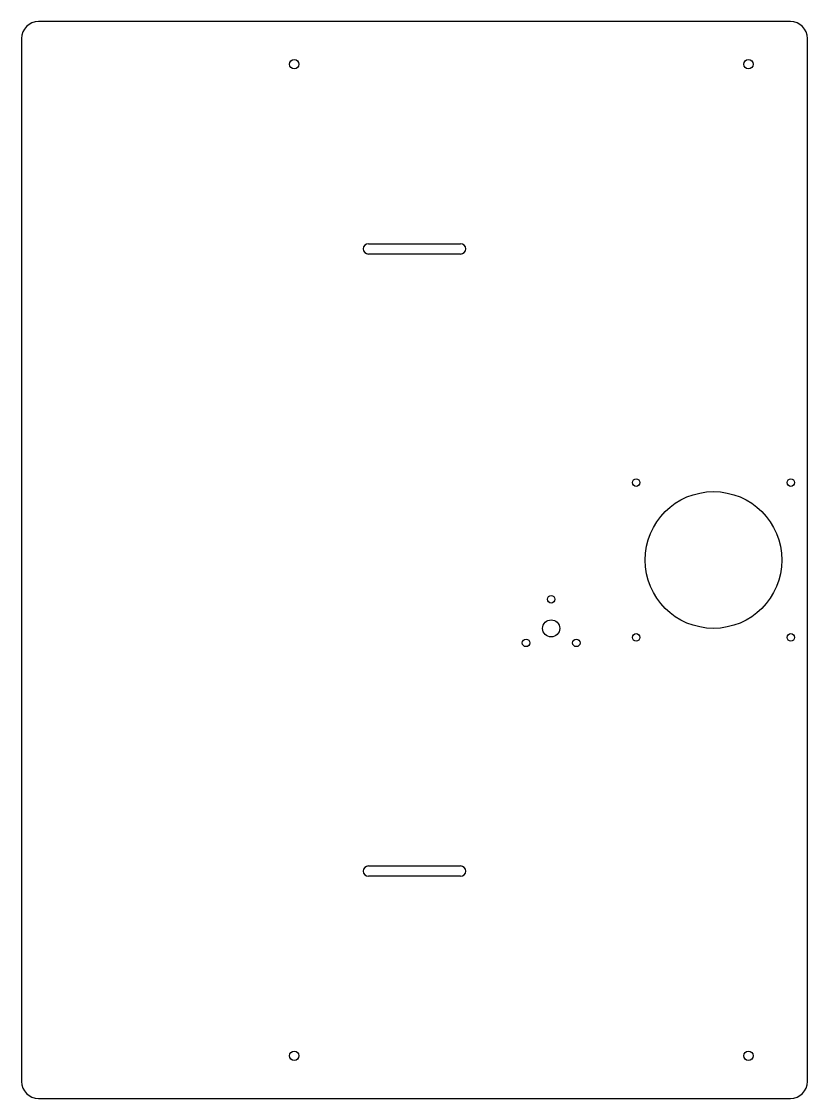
# Model space of a CAD drawing. Header units: millimetres. Extents: x -230 to 230, y -315 to 315.
import ezdxf

# ---------------------------------------------------------------- set-up
doc = ezdxf.new("R2010")
doc.units = ezdxf.units.MM

msp = doc.modelspace()

# ---------------------------------------------------------------- linework, layer by layer
for p, q in [((220, 315), (-220, 315)), ((-230, 305), (-230, -305)), ((230, -305), (230, 305)), ((-27, 185), (27, 185)), ((27, 179), (-27, 179)), ((-27, -179), (27, -179)), ((27, -185), (-27, -185)), ((-220, -315), (220, -315))]:
    msp.add_line(p, q)
for centre, radius in [((-70.36, 290), 2.75), ((195.45, 290), 2.75), ((129.75, 45.25), 2.2), ((220.25, 45.25), 2.2), ((175, 0), 40), ((80, -23), 2.2), ((80, -40), 5), ((129.75, -45.25), 2.2), ((220.25, -45.25), 2.2), ((65.28, -48.5), 2.2), ((94.72, -48.5), 2.2), ((-70.36, -290), 2.75), ((195.45, -290), 2.75)]:
    msp.add_circle(centre, radius)
for centre, radius, start, end in [((-220, 305), 10, 90, 180), ((220, 305), 10, 0, 90), ((-27, 182), 3, -270, -90), ((27, 182), 3, -90, 90), ((-27, -182), 3, -270, -90), ((27, -182), 3, -90, 90), ((-220, -305), 10, -180, -90), ((220, -305), 10, -90, 0)]:
    msp.add_arc(centre, radius, start, end)

doc.saveas('drawing.dxf')
